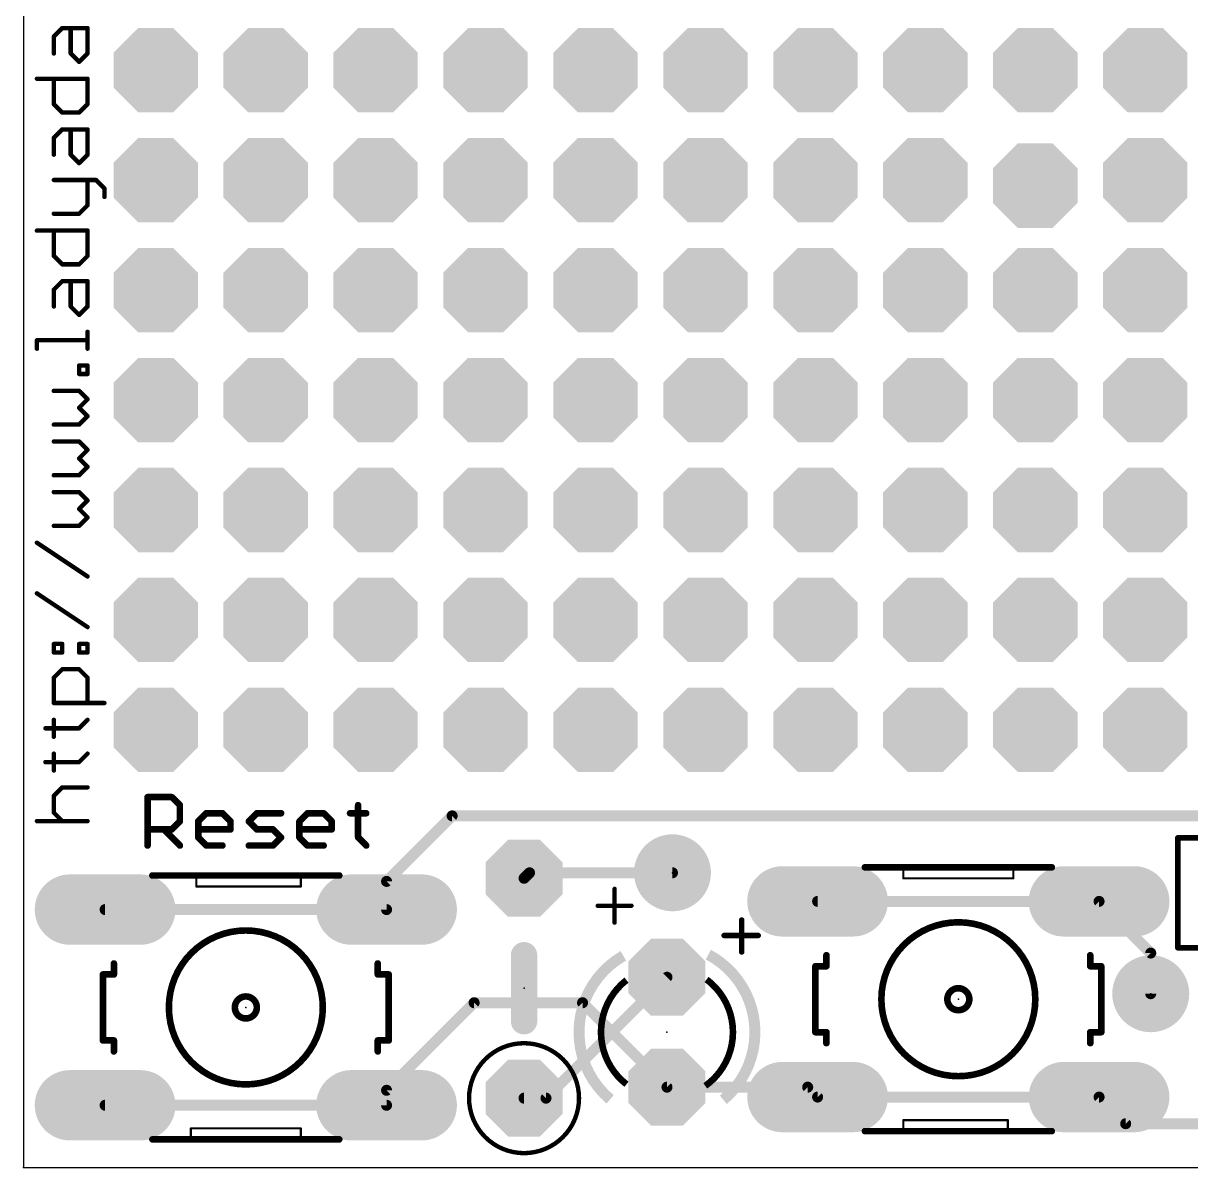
# Model space of a CAD drawing. Extents: x 0 to 68.6, y 0 to 53.3.
# Drawn here: x 0 to 26.97, y 0 to 26.44 of the extents above; entities that cross this region are included whole.
import ezdxf

# ---------------------------------------------------------------- set-up
doc = ezdxf.new("R2010")
doc.units = 0
for name, color, linetype in [('1', 12, 'CONTINUOUS'), ('16', 132, 'CONTINUOUS'), ('17', 110, 'CONTINUOUS'), ('18', 110, 'CONTINUOUS'), ('20', 53, 'CONTINUOUS'), ('21', 40, 'CONTINUOUS'), ('23', 40, 'CONTINUOUS'), ('29', 253, 'CONTINUOUS')]:
    doc.layers.add(name, color=color, linetype=linetype)

# ---------------------------------------------------------------- blocks, each defined once
blk = doc.blocks.new('OCTAGONP')
at = {"const_width": 0.5}
blk.add_lwpolyline([(-0.25, -0.1036), (-0.25, 0.1036), (-0.1036, 0.25), (0.1036, 0.25), (0.25, 0.1036), (0.25, -0.1036), (0.1036, -0.25), (-0.1036, -0.25), (-0.25, -0.1036), (-0.25, 0.1036)], dxfattribs=at)
blk = doc.blocks.new('LONGP100')
at = {"const_width": 1}
blk.add_lwpolyline([(-0.5, 0), (0.5, 0)], dxfattribs=at)
at = {"const_width": 0.5}
for points in [[(-0.5, 0.25, 1), (-0.5, -0.25)], [(0.5, -0.25, 1), (0.5, 0.25)]]:
    blk.add_lwpolyline(points, format="xyb", dxfattribs=at)
blk = doc.blocks.new('ROUNDP')
at = {"const_width": 0.5}
blk.add_lwpolyline([(0, -0.25, 1), (0, 0.25, 1), (0, -0.25)], format="xyb", dxfattribs=at)
blk = doc.blocks.new('OCTAGONV')
at = {"const_width": 0.5}
blk.add_lwpolyline([(-0.25, -0.1036), (-0.25, 0.1036), (-0.1036, 0.25), (0.1036, 0.25), (0.25, 0.1036), (0.25, -0.1036), (0.1036, -0.25), (-0.1036, -0.25), (-0.25, -0.1036), (-0.25, 0.1036)], dxfattribs=at)

msp = doc.modelspace()

# ---------------------------------------------------------------- linework, layer by layer
at = {"layer": '1', "const_width": 0.254}
for points in [[(8.3913, 1.7873), (10.414, 3.81)], [(10.414, 3.81), (12.9184, 3.81)], [(12.9184, 3.81), (14.8691, 1.8593)], [(8.3913, 1.4409), (8.3913, 1.7873)]]:
    msp.add_lwpolyline(points, dxfattribs=at)
at = {"layer": '1', "const_width": 0.127}
for points in [[(10.414, 3.8735, 1), (10.414, 3.7465)], [(10.4589, 3.7651, 1), (10.3691, 3.8549)], [(12.9633, 3.8549, 1), (12.8735, 3.7651)], [(12.9184, 3.7465, 1), (12.9184, 3.8735)], [(8.4548, 1.7873, 1), (8.3278, 1.7873)], [(8.3464, 1.8322, 1), (8.4362, 1.7424)], [(14.8242, 1.8144, 1), (14.914, 1.9042)], [(8.3278, 1.4409, 1), (8.4548, 1.4409)]]:
    msp.add_lwpolyline(points, format="xyb", dxfattribs=at)
at = {"layer": '16', "const_width": 0.254}
for points in [[(8.3913, 6.6133), (9.906, 8.128)], [(9.906, 8.128), (31.75, 8.128)], [(11.6941, 6.8123), (11.5671, 6.6853)], [(14.9961, 6.8123), (11.6941, 6.8123)], [(8.3913, 5.9621), (8.3913, 6.6133)], [(18.3489, 6.1519), (24.8513, 6.1519)], [(26.0451, 4.9581), (24.8513, 6.1519)], [(1.8889, 5.9621), (8.3913, 5.9621)], [(26.0451, 4.0183), (26.0451, 4.9581)], [(12.0751, 1.6053), (14.8691, 4.3993)], [(14.8691, 1.8593), (18.1203, 1.8593)], [(18.1203, 1.8593), (18.3489, 1.6307)], [(11.5671, 1.6053), (12.0751, 1.6053)], [(18.3489, 1.6307), (24.8513, 1.6307)], [(24.8513, 1.6307), (25.466, 1.016)], [(1.8889, 1.4409), (8.3913, 1.4409)], [(25.466, 1.016), (39.624, 1.016)]]:
    msp.add_lwpolyline(points, dxfattribs=at)
at = {"layer": '16', "const_width": 0.127}
for points in [[(9.906, 8.1915, 1), (9.906, 8.0645)], [(9.9509, 8.0831, 1), (9.8611, 8.1729)], [(11.5222, 6.7302, 1), (11.612, 6.6404)], [(11.6941, 6.8758, 1), (11.6941, 6.7488)], [(11.739, 6.7674, 1), (11.6492, 6.8572)], [(14.9961, 6.7488, 1), (14.9961, 6.8758)], [(8.4548, 6.6133, 1), (8.3278, 6.6133)], [(8.3464, 6.6582, 1), (8.4362, 6.5684)], [(18.3489, 6.2154, 1), (18.3489, 6.0884)], [(24.8962, 6.1968, 1), (24.8064, 6.107)], [(24.8513, 6.0884, 1), (24.8513, 6.2154)], [(1.8889, 6.0256, 1), (1.8889, 5.8986)], [(8.3278, 5.9621, 1), (8.4548, 5.9621)], [(8.3913, 5.8986, 1), (8.3913, 6.0256)], [(26.1086, 4.9581, 1), (25.9816, 4.9581)], [(26.0002, 4.9132, 1), (26.09, 5.003)], [(14.914, 4.3544, 1), (14.8242, 4.4442)], [(25.9816, 4.0183, 1), (26.1086, 4.0183)], [(14.8691, 1.9228, 1), (14.8691, 1.7958)], [(18.1652, 1.9042, 1), (18.0754, 1.8144)], [(18.1203, 1.7958, 1), (18.1203, 1.9228)], [(11.5671, 1.6688, 1), (11.5671, 1.5418)], [(12.0302, 1.6502, 1), (12.12, 1.5604)], [(12.0751, 1.5418, 1), (12.0751, 1.6688)], [(18.3489, 1.6942, 1), (18.3489, 1.5672)], [(18.304, 1.5858, 1), (18.3938, 1.6756)], [(24.8962, 1.6756, 1), (24.8064, 1.5858)], [(24.8513, 1.5672, 1), (24.8513, 1.6942)], [(1.8889, 1.5044, 1), (1.8889, 1.3774)], [(8.3913, 1.3774, 1), (8.3913, 1.5044)], [(25.466, 1.0795, 1), (25.466, 0.9525)], [(25.4211, 0.9711, 1), (25.5109, 1.0609)]]:
    msp.add_lwpolyline(points, format="xyb", dxfattribs=at)
at = {"layer": '20'}
for p, q in [((0, 53.34), (0, 0)), ((0, 0), (66.04, 0))]:
    msp.add_line(p, q, dxfattribs=at)
at = {"layer": '21'}
for points, const_width in [([(0.7037, 26.1317), (0.8986, 26.3266)], 0.1016), ([(0.7037, 25.7419), (0.7037, 26.1317)], 0.1016), ([(0.8986, 26.3266), (1.4833, 26.3266)], 0.1016), ([(1.0935, 25.7419), (1.0935, 26.3266)], 0.1016), ([(1.4833, 26.3266), (1.4833, 25.7419)], 0.1016), ([(1.2884, 25.547), (1.0935, 25.7419)], 0.1016), ([(1.4833, 25.7419), (1.2884, 25.547)], 0.1016), ([(0.3139, 25.1572), (1.4833, 25.1572)], 0.1016), ([(0.7037, 24.5725), (0.7037, 25.1572)], 0.1016), ([(1.4833, 25.1572), (1.4833, 24.5725)], 0.1016), ([(0.8986, 24.3777), (0.7037, 24.5725)], 0.1016), ([(1.4833, 24.5725), (1.2884, 24.3777)], 0.1016), ([(1.2884, 24.3777), (0.8986, 24.3777)], 0.1016), ([(0.7037, 23.793), (0.8986, 23.9879)], 0.1016), ([(0.8986, 23.9879), (1.4833, 23.9879)], 0.1016), ([(1.0935, 23.4032), (1.0935, 23.9879)], 0.1016), ([(1.4833, 23.9879), (1.4833, 23.4032)], 0.1016), ([(0.7037, 23.4032), (0.7037, 23.793)], 0.1016), ([(1.2884, 23.2083), (1.0935, 23.4032)], 0.1016), ([(1.4833, 23.4032), (1.2884, 23.2083)], 0.1016), ([(0.7037, 22.8185), (1.6782, 22.8185)], 0.1016), ([(1.4833, 22.2338), (1.4833, 22.8185)], 0.1016), ([(1.6782, 22.8185), (1.8731, 22.6236)], 0.1016), ([(1.8731, 22.6236), (1.8731, 22.4287)], 0.1016), ([(1.2884, 22.0389), (1.4833, 22.2338)], 0.1016), ([(0.7037, 22.0389), (1.2884, 22.0389)], 0.1016), ([(0.3139, 21.6491), (1.4833, 21.6491)], 0.1016), ([(0.7037, 21.0644), (0.7037, 21.6491)], 0.1016), ([(1.4833, 21.6491), (1.4833, 21.0644)], 0.1016), ([(0.8986, 20.8695), (0.7037, 21.0644)], 0.1016), ([(1.4833, 21.0644), (1.2884, 20.8695)], 0.1016), ([(1.2884, 20.8695), (0.8986, 20.8695)], 0.1016), ([(0.7037, 20.2848), (0.8986, 20.4797)], 0.1016), ([(0.8986, 20.4797), (1.4833, 20.4797)], 0.1016), ([(1.0935, 19.895), (1.0935, 20.4797)], 0.1016), ([(1.4833, 20.4797), (1.4833, 19.895)], 0.1016), ([(0.7037, 19.895), (0.7037, 20.2848)], 0.1016), ([(1.2884, 19.7001), (1.0935, 19.895)], 0.1016), ([(1.4833, 19.895), (1.2884, 19.7001)], 0.1016), ([(0.3139, 18.9205), (0.3139, 19.1154)], 0.1016), ([(0.3139, 19.1154), (1.4833, 19.1154)], 0.1016), ([(1.4833, 18.9205), (1.4833, 19.3103)], 0.1016), ([(1.2884, 18.3358), (1.2884, 18.5307)], 0.1016), ([(1.2884, 18.5307), (1.4833, 18.5307)], 0.1016), ([(1.4833, 18.3358), (1.2884, 18.3358)], 0.1016), ([(1.4833, 18.5307), (1.4833, 18.3358)], 0.1016), ([(1.2884, 17.946), (0.7037, 17.946)], 0.1016), ([(1.4833, 17.7511), (1.2884, 17.946)], 0.1016), ([(1.2884, 17.5562), (1.4833, 17.7511)], 0.1016), ([(1.4833, 17.3613), (1.2884, 17.5562)], 0.1016), ([(1.2884, 17.1664), (1.4833, 17.3613)], 0.1016), ([(0.7037, 17.1664), (1.2884, 17.1664)], 0.1016), ([(1.2884, 16.7766), (0.7037, 16.7766)], 0.1016), ([(1.4833, 16.5817), (1.2884, 16.7766)], 0.1016), ([(1.2884, 16.3868), (1.4833, 16.5817)], 0.1016), ([(1.4833, 16.1919), (1.2884, 16.3868)], 0.1016), ([(1.2884, 15.997), (1.4833, 16.1919)], 0.1016), ([(0.7037, 15.997), (1.2884, 15.997)], 0.1016), ([(1.2884, 15.6072), (0.7037, 15.6072)], 0.1016), ([(1.4833, 15.4123), (1.2884, 15.6072)], 0.1016), ([(1.2884, 15.2174), (1.4833, 15.4123)], 0.1016), ([(1.4833, 15.0225), (1.2884, 15.2174)], 0.1016), ([(0.7037, 14.8276), (1.2884, 14.8276)], 0.1016), ([(1.2884, 14.8276), (1.4833, 15.0225)], 0.1016), ([(1.4833, 13.6582), (0.3139, 14.4378)], 0.1016), ([(1.4833, 12.4888), (0.3139, 13.2684)], 0.1016), ([(0.7037, 11.9041), (0.7037, 12.099)], 0.1016), ([(0.7037, 12.099), (0.8986, 12.099)], 0.1016), ([(0.8986, 12.099), (0.8986, 11.9041)], 0.1016), ([(1.2884, 11.9041), (1.2884, 12.099)], 0.1016), ([(1.2884, 12.099), (1.4833, 12.099)], 0.1016), ([(1.4833, 12.099), (1.4833, 11.9041)], 0.1016), ([(0.8986, 11.9041), (0.7037, 11.9041)], 0.1016), ([(1.4833, 11.9041), (1.2884, 11.9041)], 0.1016), ([(0.7037, 11.3194), (0.8986, 11.5143)], 0.1016), ([(0.7037, 10.7347), (0.7037, 11.3194)], 0.1016), ([(0.8986, 11.5143), (1.2884, 11.5143)], 0.1016), ([(1.2884, 11.5143), (1.4833, 11.3194)], 0.1016), ([(1.4833, 11.3194), (1.4833, 10.7347)], 0.1016), ([(1.8731, 10.7347), (0.7037, 10.7347)], 0.1016), ([(0.7037, 9.9551), (0.7037, 10.3449)], 0.1016), ([(1.2884, 10.15), (1.4833, 10.3449)], 0.1016), ([(0.5088, 10.15), (1.2884, 10.15)], 0.1016), ([(0.7037, 9.1755), (0.7037, 9.5653)], 0.1016), ([(1.2884, 9.3704), (1.4833, 9.5653)], 0.1016), ([(0.5088, 9.3704), (1.2884, 9.3704)], 0.1016), ([(0.7037, 8.5908), (0.8986, 8.7857)], 0.1016), ([(0.7037, 8.201), (0.7037, 8.5908)], 0.1016), ([(0.8986, 8.7857), (1.4833, 8.7857)], 0.1016), ([(2.8702, 7.4422), (2.8702, 8.5608)], 0.1524), ([(2.8702, 8.5608), (3.4295, 8.5608)], 0.1524), ([(3.4295, 8.5608), (3.6159, 8.3743)], 0.1524), ([(3.6159, 8.3743), (3.6159, 8.0015)], 0.1524), ([(7.7342, 8.3743), (7.7342, 7.6286)], 0.1524), ([(0.8986, 8.0061), (0.7037, 8.201)], 0.1016), ([(4.0396, 8.0015), (4.226, 8.1879)], 0.1524), ([(4.226, 8.1879), (4.5989, 8.1879)], 0.1524), ([(4.5989, 8.1879), (4.7853, 8.0015)], 0.1524), ([(5.209, 8.0015), (5.3954, 8.1879)], 0.1524), ([(5.3954, 8.1879), (5.9547, 8.1879)], 0.1524), ([(6.3784, 8.0015), (6.5648, 8.1879)], 0.1524), ([(6.5648, 8.1879), (6.9377, 8.1879)], 0.1524), ([(6.9377, 8.1879), (7.1241, 8.0015)], 0.1524), ([(7.5478, 8.1879), (7.9206, 8.1879)], 0.1524), ([(0.3139, 8.0061), (1.4833, 8.0061)], 0.1016), ([(3.4295, 7.8151), (2.8702, 7.8151)], 0.1524), ([(3.2431, 7.8151), (3.6159, 7.4422)], 0.1524), ([(3.6159, 8.0015), (3.4295, 7.8151)], 0.1524), ([(4.0396, 7.6286), (4.0396, 8.0015)], 0.1524), ([(4.7853, 7.8151), (4.0396, 7.8151)], 0.1524), ([(4.7853, 8.0015), (4.7853, 7.8151)], 0.1524), ([(5.3954, 7.8151), (5.209, 8.0015)], 0.1524), ([(5.7683, 7.8151), (5.3954, 7.8151)], 0.1524), ([(5.9547, 7.6286), (5.7683, 7.8151)], 0.1524), ([(6.3784, 7.6286), (6.3784, 8.0015)], 0.1524), ([(7.1241, 7.8151), (6.3784, 7.8151)], 0.1524), ([(7.1241, 8.0015), (7.1241, 7.8151)], 0.1524), ([(4.226, 7.4422), (4.0396, 7.6286)], 0.1524), ([(5.7683, 7.4422), (5.9547, 7.6286)], 0.1524), ([(6.5648, 7.4422), (6.3784, 7.6286)], 0.1524), ([(7.7342, 7.6286), (7.9206, 7.4422)], 0.1524), ([(26.67, 5.08), (26.67, 7.62)], 0.127), ([(26.67, 7.62), (46.99, 7.62)], 0.127), ([(4.5989, 7.4422), (4.226, 7.4422)], 0.1524), ([(5.209, 7.4422), (5.7683, 7.4422)], 0.1524), ([(6.9377, 7.4422), (6.5648, 7.4422)], 0.1524), ([(20.3301, 6.9393), (19.4411, 6.9393)], 0.1524), ([(22.8701, 6.9393), (20.3301, 6.9393)], 0.1524), ([(23.7591, 6.9393), (22.8701, 6.9393)], 0.1524), ([(3.9971, 6.7495), (2.9811, 6.7495)], 0.1524), ([(6.4101, 6.7495), (3.9971, 6.7495)], 0.1524), ([(3.9971, 6.4955), (3.9971, 6.7495)], 0.0508), ([(7.2991, 6.7495), (6.4101, 6.7495)], 0.1524), ([(6.4101, 6.4955), (6.4101, 6.7495)], 0.0508), ([(20.3301, 6.9393), (20.3301, 6.6853)], 0.0508), ([(22.8701, 6.6853), (22.8701, 6.9393)], 0.0508), ([(3.9971, 6.4955), (6.4101, 6.4955)], 0.0508), ([(13.6587, 6.4406), (13.6587, 5.661)], 0.1016), ([(22.8701, 6.6853), (20.3301, 6.6853)], 0.0508), ([(13.2689, 6.0508), (14.0485, 6.0508)], 0.1016), ([(16.5963, 5.7201), (16.5963, 4.9835)], 0.127), ([(16.1899, 5.3645), (16.9773, 5.3645)], 0.127), ([(11.5671, 3.3833), (11.5671, 4.9073)], 0.6096), ([(46.99, 5.08), (26.67, 5.08)], 0.127), ([(18.5521, 4.6533), (18.5521, 4.9073)], 0.1524), ([(24.6481, 4.6533), (24.6481, 4.9073)], 0.1524), ([(2.0921, 4.4635), (2.0921, 4.7175)], 0.1524), ([(8.1881, 4.4635), (8.1881, 4.7175)], 0.1524), ([(18.2981, 4.6533), (18.5521, 4.6533)], 0.1524), ([(18.2981, 4.6533), (18.2981, 3.1293)], 0.1524), ([(24.6481, 4.6533), (24.9021, 4.6533)], 0.1524), ([(24.9021, 3.1293), (24.9021, 4.6533)], 0.1524), ([(1.8381, 4.4635), (2.0921, 4.4635)], 0.1524), ([(1.8381, 4.4635), (1.8381, 2.9395)], 0.1524), ([(8.1881, 4.4635), (8.4421, 4.4635)], 0.1524), ([(8.4421, 2.9395), (8.4421, 4.4635)], 0.1524), ([(2.0921, 2.9395), (1.8381, 2.9395)], 0.1524), ([(2.0921, 2.9395), (2.0921, 2.6855)], 0.1524), ([(8.4421, 2.9395), (8.1881, 2.9395)], 0.1524), ([(8.1881, 2.9395), (8.1881, 2.6855)], 0.1524), ([(18.5521, 3.1293), (18.2981, 3.1293)], 0.1524), ([(18.5521, 3.1293), (18.5521, 2.8753)], 0.1524), ([(24.9021, 3.1293), (24.6481, 3.1293)], 0.1524), ([(24.6481, 3.1293), (24.6481, 2.8753)], 0.1524), ([(22.7431, 1.0973), (20.3301, 1.0973)], 0.0508), ([(20.3301, 1.0973), (20.3301, 0.8433)], 0.0508), ([(22.7431, 1.0973), (22.7431, 0.8433)], 0.0508), ([(3.8701, 0.9075), (6.4101, 0.9075)], 0.0508), ([(3.8701, 0.9075), (3.8701, 0.6535)], 0.0508), ([(6.4101, 0.6535), (6.4101, 0.9075)], 0.0508), ([(19.4411, 0.8433), (20.3301, 0.8433)], 0.1524), ([(20.3301, 0.8433), (22.7431, 0.8433)], 0.1524), ([(22.7431, 0.8433), (23.7591, 0.8433)], 0.1524), ([(2.9811, 0.6535), (3.8701, 0.6535)], 0.1524), ([(3.8701, 0.6535), (6.4101, 0.6535)], 0.1524), ([(6.4101, 0.6535), (7.2991, 0.6535)], 0.1524)]:
    msp.add_lwpolyline(points, dxfattribs=dict(at, const_width=const_width))
for points, const_width in [([(0.7291, 26.1317, 1), (0.6783, 26.1317)], 0.0508), ([(0.6857, 26.1497, 1), (0.7217, 26.1138)], 0.0508), ([(0.8986, 26.352, 1), (0.8986, 26.3012)], 0.0508), ([(0.9166, 26.3087, 1), (0.8806, 26.3446)], 0.0508), ([(1.1189, 26.3266, 1), (1.0681, 26.3266)], 0.0508), ([(1.5087, 26.3266, 1), (1.4579, 26.3266)], 0.0508), ([(1.4833, 26.3012, 1), (1.4833, 26.352)], 0.0508), ([(0.6783, 25.7419, 1), (0.7291, 25.7419)], 0.0508), ([(1.1115, 25.7599, 1), (1.0755, 25.724)], 0.0508), ([(1.0681, 25.7419, 1), (1.1189, 25.7419)], 0.0508), ([(1.4579, 25.7419, 1), (1.5087, 25.7419)], 0.0508), ([(1.5013, 25.724, 1), (1.4653, 25.7599)], 0.0508), ([(1.2704, 25.565, 1), (1.3064, 25.5291)], 0.0508), ([(1.2704, 25.5291, 1), (1.3064, 25.565)], 0.0508), ([(0.3139, 25.1826, 1), (0.3139, 25.1318)], 0.0508), ([(0.7291, 25.1572, 1), (0.6783, 25.1572)], 0.0508), ([(1.5087, 25.1572, 1), (1.4579, 25.1572)], 0.0508), ([(1.4833, 25.1318, 1), (1.4833, 25.1826)], 0.0508), ([(0.7217, 24.5905, 1), (0.6857, 24.5546)], 0.0508), ([(0.6783, 24.5725, 1), (0.7291, 24.5725)], 0.0508), ([(1.4579, 24.5725, 1), (1.5087, 24.5725)], 0.0508), ([(1.5013, 24.5546, 1), (1.4653, 24.5905)], 0.0508), ([(0.8986, 24.4031, 1), (0.8986, 24.3523)], 0.0508), ([(0.8806, 24.3597, 1), (0.9166, 24.3956)], 0.0508), ([(1.2704, 24.3956, 1), (1.3064, 24.3597)], 0.0508), ([(1.2884, 24.3523, 1), (1.2884, 24.4031)], 0.0508), ([(0.8986, 24.0133, 1), (0.8986, 23.9625)], 0.0508), ([(0.9166, 23.9699, 1), (0.8806, 24.0058)], 0.0508), ([(1.1189, 23.9879, 1), (1.0681, 23.9879)], 0.0508), ([(1.5087, 23.9879, 1), (1.4579, 23.9879)], 0.0508), ([(1.4833, 23.9625, 1), (1.4833, 24.0133)], 0.0508), ([(0.7291, 23.793, 1), (0.6783, 23.793)], 0.0508), ([(0.6857, 23.8109, 1), (0.7217, 23.775)], 0.0508), ([(0.6783, 23.4032, 1), (0.7291, 23.4032)], 0.0508), ([(1.1115, 23.4211, 1), (1.0755, 23.3852)], 0.0508), ([(1.0681, 23.4032, 1), (1.1189, 23.4032)], 0.0508), ([(1.2704, 23.2262, 1), (1.3064, 23.1903)], 0.0508), ([(1.2704, 23.1903, 1), (1.3064, 23.2262)], 0.0508), ([(1.4579, 23.4032, 1), (1.5087, 23.4032)], 0.0508), ([(1.5013, 23.3852, 1), (1.4653, 23.4211)], 0.0508), ([(0.7037, 22.8439, 1), (0.7037, 22.7931)], 0.0508), ([(1.5087, 22.8185, 1), (1.4579, 22.8185)], 0.0508), ([(1.6962, 22.8364, 1), (1.6602, 22.8005)], 0.0508), ([(1.6782, 22.7931, 1), (1.6782, 22.8439)], 0.0508), ([(1.8985, 22.6236, 1), (1.8477, 22.6236)], 0.0508), ([(1.8551, 22.6056, 1), (1.8911, 22.6415)], 0.0508), ([(1.8477, 22.4287, 1), (1.8985, 22.4287)], 0.0508), ([(1.4579, 22.2338, 1), (1.5087, 22.2338)], 0.0508), ([(1.5013, 22.2158, 1), (1.4653, 22.2517)], 0.0508), ([(0.7037, 22.0643, 1), (0.7037, 22.0135)], 0.0508), ([(1.2704, 22.0568, 1), (1.3064, 22.0209)], 0.0508), ([(1.2884, 22.0135, 1), (1.2884, 22.0643)], 0.0508), ([(0.3139, 21.6745, 1), (0.3139, 21.6237)], 0.0508), ([(0.7291, 21.6491, 1), (0.6783, 21.6491)], 0.0508), ([(1.5087, 21.6491, 1), (1.4579, 21.6491)], 0.0508), ([(1.4833, 21.6237, 1), (1.4833, 21.6745)], 0.0508), ([(0.7217, 21.0823, 1), (0.6857, 21.0464)], 0.0508), ([(0.6783, 21.0644, 1), (0.7291, 21.0644)], 0.0508), ([(1.4579, 21.0644, 1), (1.5087, 21.0644)], 0.0508), ([(1.5013, 21.0464, 1), (1.4653, 21.0823)], 0.0508), ([(0.8986, 20.8949, 1), (0.8986, 20.8441)], 0.0508), ([(0.8806, 20.8515, 1), (0.9166, 20.8874)], 0.0508), ([(1.2704, 20.8874, 1), (1.3064, 20.8515)], 0.0508), ([(1.2884, 20.8441, 1), (1.2884, 20.8949)], 0.0508), ([(0.8986, 20.5051, 1), (0.8986, 20.4543)], 0.0508), ([(0.9166, 20.4617, 1), (0.8806, 20.4976)], 0.0508), ([(1.1189, 20.4797, 1), (1.0681, 20.4797)], 0.0508), ([(1.5087, 20.4797, 1), (1.4579, 20.4797)], 0.0508), ([(1.4833, 20.4543, 1), (1.4833, 20.5051)], 0.0508), ([(0.7291, 20.2848, 1), (0.6783, 20.2848)], 0.0508), ([(0.6857, 20.3027, 1), (0.7217, 20.2668)], 0.0508), ([(0.6783, 19.895, 1), (0.7291, 19.895)], 0.0508), ([(1.1115, 19.9129, 1), (1.0755, 19.877)], 0.0508), ([(1.0681, 19.895, 1), (1.1189, 19.895)], 0.0508), ([(1.2704, 19.718, 1), (1.3064, 19.6821)], 0.0508), ([(1.2704, 19.6821, 1), (1.3064, 19.718)], 0.0508), ([(1.4579, 19.895, 1), (1.5087, 19.895)], 0.0508), ([(1.5013, 19.877, 1), (1.4653, 19.9129)], 0.0508), ([(0.3393, 19.1154, 1), (0.2885, 19.1154)], 0.0508), ([(0.3139, 19.1408, 1), (0.3139, 19.09)], 0.0508), ([(1.5087, 19.3103, 1), (1.4579, 19.3103)], 0.0508), ([(1.4833, 19.09, 1), (1.4833, 19.1408)], 0.0508), ([(0.2885, 18.9205, 1), (0.3393, 18.9205)], 0.0508), ([(1.4579, 18.9205, 1), (1.5087, 18.9205)], 0.0508), ([(1.3138, 18.5307, 1), (1.263, 18.5307)], 0.0508), ([(1.2884, 18.5561, 1), (1.2884, 18.5053)], 0.0508), ([(1.2884, 18.3612, 1), (1.2884, 18.3104)], 0.0508), ([(1.263, 18.3358, 1), (1.3138, 18.3358)], 0.0508), ([(1.5087, 18.5307, 1), (1.4579, 18.5307)], 0.0508), ([(1.4579, 18.3358, 1), (1.5087, 18.3358)], 0.0508), ([(1.4833, 18.5053, 1), (1.4833, 18.5561)], 0.0508), ([(1.4833, 18.3104, 1), (1.4833, 18.3612)], 0.0508), ([(0.7037, 17.9714, 1), (0.7037, 17.9206)], 0.0508), ([(1.3064, 17.9639, 1), (1.2704, 17.928)], 0.0508), ([(1.2884, 17.9206, 1), (1.2884, 17.9714)], 0.0508), ([(1.5013, 17.7331, 1), (1.4653, 17.769)], 0.0508), ([(1.3064, 17.5741, 1), (1.2704, 17.5382)], 0.0508), ([(1.2704, 17.5741, 1), (1.3064, 17.5382)], 0.0508), ([(1.4653, 17.7331, 1), (1.5013, 17.769)], 0.0508), ([(1.5013, 17.3433, 1), (1.4653, 17.3792)], 0.0508), ([(1.4653, 17.3433, 1), (1.5013, 17.3792)], 0.0508), ([(0.7037, 17.1918, 1), (0.7037, 17.141)], 0.0508), ([(1.2704, 17.1843, 1), (1.3064, 17.1484)], 0.0508), ([(1.2884, 17.141, 1), (1.2884, 17.1918)], 0.0508), ([(0.7037, 16.802, 1), (0.7037, 16.7512)], 0.0508), ([(1.3064, 16.7945, 1), (1.2704, 16.7586)], 0.0508), ([(1.2884, 16.7512, 1), (1.2884, 16.802)], 0.0508), ([(1.5013, 16.5637, 1), (1.4653, 16.5996)], 0.0508), ([(1.4653, 16.5637, 1), (1.5013, 16.5996)], 0.0508), ([(1.3064, 16.4047, 1), (1.2704, 16.3688)], 0.0508), ([(1.2704, 16.4047, 1), (1.3064, 16.3688)], 0.0508), ([(1.5013, 16.1739, 1), (1.4653, 16.2098)], 0.0508), ([(1.4653, 16.1739, 1), (1.5013, 16.2098)], 0.0508), ([(0.7037, 16.0224, 1), (0.7037, 15.9716)], 0.0508), ([(1.2704, 16.0149, 1), (1.3064, 15.979)], 0.0508), ([(1.2884, 15.9716, 1), (1.2884, 16.0224)], 0.0508), ([(0.7037, 15.6326, 1), (0.7037, 15.5818)], 0.0508), ([(1.3064, 15.6251, 1), (1.2704, 15.5892)], 0.0508), ([(1.2884, 15.5818, 1), (1.2884, 15.6326)], 0.0508), ([(1.5013, 15.3943, 1), (1.4653, 15.4302)], 0.0508), ([(1.4653, 15.3943, 1), (1.5013, 15.4302)], 0.0508), ([(1.3064, 15.2353, 1), (1.2704, 15.1994)], 0.0508), ([(1.2704, 15.2353, 1), (1.3064, 15.1994)], 0.0508), ([(0.7037, 14.853, 1), (0.7037, 14.8022)], 0.0508), ([(1.2704, 14.8455, 1), (1.3064, 14.8096)], 0.0508), ([(1.2884, 14.8022, 1), (1.2884, 14.853)], 0.0508), ([(1.5013, 15.0045, 1), (1.4653, 15.0404)], 0.0508), ([(1.4653, 15.0045, 1), (1.5013, 15.0404)], 0.0508), ([(0.328, 14.4589, 1), (0.2998, 14.4166)], 0.0508), ([(1.4692, 13.637, 1), (1.4974, 13.6793)], 0.0508), ([(0.328, 13.2895, 1), (0.2998, 13.2472)], 0.0508), ([(1.4692, 12.4677, 1), (1.4974, 12.5099)], 0.0508), ([(0.7291, 12.099, 1), (0.6783, 12.099)], 0.0508), ([(0.7037, 12.1244, 1), (0.7037, 12.0736)], 0.0508), ([(0.924, 12.099, 1), (0.8732, 12.099)], 0.0508), ([(0.8986, 12.0736, 1), (0.8986, 12.1244)], 0.0508), ([(1.3138, 12.099, 1), (1.263, 12.099)], 0.0508), ([(1.2884, 12.1244, 1), (1.2884, 12.0736)], 0.0508), ([(1.5087, 12.099, 1), (1.4579, 12.099)], 0.0508), ([(1.4833, 12.0736, 1), (1.4833, 12.1244)], 0.0508), ([(0.7037, 11.9295, 1), (0.7037, 11.8787)], 0.0508), ([(0.6783, 11.9041, 1), (0.7291, 11.9041)], 0.0508), ([(0.8732, 11.9041, 1), (0.924, 11.9041)], 0.0508), ([(0.8986, 11.8787, 1), (0.8986, 11.9295)], 0.0508), ([(1.2884, 11.9295, 1), (1.2884, 11.8787)], 0.0508), ([(1.263, 11.9041, 1), (1.3138, 11.9041)], 0.0508), ([(1.4579, 11.9041, 1), (1.5087, 11.9041)], 0.0508), ([(1.4833, 11.8787, 1), (1.4833, 11.9295)], 0.0508), ([(0.7291, 11.3194, 1), (0.6783, 11.3194)], 0.0508), ([(0.6857, 11.3373, 1), (0.7217, 11.3014)], 0.0508), ([(0.8986, 11.5397, 1), (0.8986, 11.4889)], 0.0508), ([(0.9166, 11.4963, 1), (0.8806, 11.5322)], 0.0508), ([(1.3064, 11.5322, 1), (1.2704, 11.4963)], 0.0508), ([(1.2884, 11.4889, 1), (1.2884, 11.5397)], 0.0508), ([(1.5087, 11.3194, 1), (1.4579, 11.3194)], 0.0508), ([(1.4653, 11.3014, 1), (1.5013, 11.3373)], 0.0508), ([(0.7037, 10.7601, 1), (0.7037, 10.7093)], 0.0508), ([(0.6783, 10.7347, 1), (0.7291, 10.7347)], 0.0508), ([(1.4579, 10.7347, 1), (1.5087, 10.7347)], 0.0508), ([(1.8731, 10.7093, 1), (1.8731, 10.7601)], 0.0508), ([(0.7291, 10.3449, 1), (0.6783, 10.3449)], 0.0508), ([(1.5013, 10.3269, 1), (1.4653, 10.3629)], 0.0508), ([(0.5088, 10.1754, 1), (0.5088, 10.1246)], 0.0508), ([(0.6783, 9.9551, 1), (0.7291, 9.9551)], 0.0508), ([(1.2704, 10.168, 1), (1.3064, 10.132)], 0.0508), ([(1.2884, 10.1246, 1), (1.2884, 10.1754)], 0.0508), ([(0.7291, 9.5653, 1), (0.6783, 9.5653)], 0.0508), ([(1.5013, 9.5473, 1), (1.4653, 9.5833)], 0.0508), ([(0.5088, 9.3958, 1), (0.5088, 9.345)], 0.0508), ([(0.6783, 9.1755, 1), (0.7291, 9.1755)], 0.0508), ([(1.2704, 9.3884, 1), (1.3064, 9.3524)], 0.0508), ([(1.2884, 9.345, 1), (1.2884, 9.3958)], 0.0508), ([(0.6857, 8.6088, 1), (0.7217, 8.5728)], 0.0508), ([(0.7291, 8.5908, 1), (0.6783, 8.5908)], 0.0508), ([(0.8986, 8.8111, 1), (0.8986, 8.7603)], 0.0508), ([(0.9166, 8.7677, 1), (0.8806, 8.8037)], 0.0508), ([(1.4833, 8.7603, 1), (1.4833, 8.8111)], 0.0508), ([(2.9083, 8.5608, 1), (2.8321, 8.5608)], 0.0762), ([(2.8702, 8.5989, 1), (2.8702, 8.5227)], 0.0762), ([(3.4564, 8.5877, 1), (3.4025, 8.5338)], 0.0762), ([(3.4295, 8.5227, 1), (3.4295, 8.5989)], 0.0762), ([(3.654, 8.3743, 1), (3.5778, 8.3743)], 0.0762), ([(3.589, 8.3474, 1), (3.6428, 8.4013)], 0.0762), ([(7.7723, 8.3743, 1), (7.6961, 8.3743)], 0.0762), ([(0.7217, 8.219, 1), (0.6857, 8.183)], 0.0508), ([(0.6783, 8.201, 1), (0.7291, 8.201)], 0.0508), ([(4.226, 8.226, 1), (4.226, 8.1498)], 0.0762), ([(4.253, 8.161, 1), (4.1991, 8.2148)], 0.0762), ([(4.6258, 8.2148, 1), (4.5719, 8.161)], 0.0762), ([(4.5989, 8.1498, 1), (4.5989, 8.226)], 0.0762), ([(5.3954, 8.226, 1), (5.3954, 8.1498)], 0.0762), ([(5.4224, 8.161, 1), (5.3685, 8.2148)], 0.0762), ([(5.9547, 8.1498, 1), (5.9547, 8.226)], 0.0762), ([(6.5648, 8.226, 1), (6.5648, 8.1498)], 0.0762), ([(6.5918, 8.161, 1), (6.5379, 8.2148)], 0.0762), ([(6.9646, 8.2148, 1), (6.9107, 8.161)], 0.0762), ([(6.9377, 8.1498, 1), (6.9377, 8.226)], 0.0762), ([(7.5478, 8.226, 1), (7.5478, 8.1498)], 0.0762), ([(7.9206, 8.1498, 1), (7.9206, 8.226)], 0.0762), ([(0.3139, 8.0315, 1), (0.3139, 7.9807)], 0.0508), ([(0.8806, 7.9881, 1), (0.9166, 8.0241)], 0.0508), ([(1.4833, 7.9807, 1), (1.4833, 8.0315)], 0.0508), ([(2.8702, 7.8532, 1), (2.8702, 7.777)], 0.0762), ([(3.27, 7.842, 1), (3.2161, 7.7881)], 0.0762), ([(3.4025, 7.842, 1), (3.4564, 7.7881)], 0.0762), ([(3.4295, 7.777, 1), (3.4295, 7.8532)], 0.0762), ([(3.5778, 8.0015, 1), (3.654, 8.0015)], 0.0762), ([(3.6428, 7.9745, 1), (3.589, 8.0284)], 0.0762), ([(4.0777, 8.0015, 1), (4.0015, 8.0015)], 0.0762), ([(4.0127, 8.0284, 1), (4.0665, 7.9745)], 0.0762), ([(4.0396, 7.8532, 1), (4.0396, 7.777)], 0.0762), ([(4.8234, 8.0015, 1), (4.7472, 8.0015)], 0.0762), ([(4.7472, 7.8151, 1), (4.8234, 7.8151)], 0.0762), ([(4.7584, 7.9745, 1), (4.8122, 8.0284)], 0.0762), ([(4.7853, 7.777, 1), (4.7853, 7.8532)], 0.0762), ([(5.2359, 8.0284, 1), (5.1821, 7.9745)], 0.0762), ([(5.1821, 8.0284, 1), (5.2359, 7.9745)], 0.0762), ([(5.3954, 7.8532, 1), (5.3954, 7.777)], 0.0762), ([(5.3685, 7.7881, 1), (5.4224, 7.842)], 0.0762), ([(5.7952, 7.842, 1), (5.7413, 7.7881)], 0.0762), ([(5.7683, 7.777, 1), (5.7683, 7.8532)], 0.0762), ([(6.3514, 8.0284, 1), (6.4053, 7.9745)], 0.0762), ([(6.4165, 8.0015, 1), (6.3403, 8.0015)], 0.0762), ([(6.3784, 7.8532, 1), (6.3784, 7.777)], 0.0762), ([(7.1622, 8.0015, 1), (7.086, 8.0015)], 0.0762), ([(7.086, 7.8151, 1), (7.1622, 7.8151)], 0.0762), ([(7.0972, 7.9745, 1), (7.151, 8.0284)], 0.0762), ([(7.1241, 7.777, 1), (7.1241, 7.8532)], 0.0762), ([(4.0665, 7.6556, 1), (4.0127, 7.6017)], 0.0762), ([(4.0015, 7.6286, 1), (4.0777, 7.6286)], 0.0762), ([(5.9816, 7.6017, 1), (5.9278, 7.6556)], 0.0762), ([(5.9278, 7.6017, 1), (5.9816, 7.6556)], 0.0762), ([(6.4053, 7.6556, 1), (6.3514, 7.6017)], 0.0762), ([(6.3403, 7.6286, 1), (6.4165, 7.6286)], 0.0762), ([(7.7612, 7.6556, 1), (7.7073, 7.6017)], 0.0762), ([(7.6961, 7.6286, 1), (7.7723, 7.6286)], 0.0762), ([(26.7018, 7.62, 1), (26.6383, 7.62)], 0.0635), ([(26.67, 7.6517, 1), (26.67, 7.5883)], 0.0635), ([(2.8321, 7.4422, 1), (2.9083, 7.4422)], 0.0762), ([(3.589, 7.4153, 1), (3.6428, 7.4691)], 0.0762), ([(4.226, 7.4803, 1), (4.226, 7.4041)], 0.0762), ([(4.1991, 7.4153, 1), (4.253, 7.4691)], 0.0762), ([(4.5989, 7.4041, 1), (4.5989, 7.4803)], 0.0762), ([(5.209, 7.4803, 1), (5.209, 7.4041)], 0.0762), ([(5.7413, 7.4691, 1), (5.7952, 7.4153)], 0.0762), ([(5.7683, 7.4041, 1), (5.7683, 7.4803)], 0.0762), ([(6.5648, 7.4803, 1), (6.5648, 7.4041)], 0.0762), ([(6.5379, 7.4153, 1), (6.5918, 7.4691)], 0.0762), ([(6.9377, 7.4041, 1), (6.9377, 7.4803)], 0.0762), ([(7.8937, 7.4153, 1), (7.9476, 7.4691)], 0.0762), ([(19.4411, 6.9774, 1), (19.4411, 6.9012)], 0.0762), ([(20.3301, 6.9774, 1), (20.3301, 6.9012)], 0.0762), ([(20.3301, 6.9012, 1), (20.3301, 6.9774)], 0.0762), ([(22.8701, 6.9774, 1), (22.8701, 6.9012)], 0.0762), ([(22.8701, 6.9012, 1), (22.8701, 6.9774)], 0.0762), ([(23.7591, 6.9012, 1), (23.7591, 6.9774)], 0.0762), ([(2.9811, 6.7876, 1), (2.9811, 6.7114)], 0.0762), ([(3.9971, 6.7876, 1), (3.9971, 6.7114)], 0.0762), ([(3.9971, 6.7114, 1), (3.9971, 6.7876)], 0.0762), ([(4.0098, 6.7495, 1), (3.9844, 6.7495)], 0.0254), ([(6.4101, 6.7876, 1), (6.4101, 6.7114)], 0.0762), ([(6.4101, 6.7114, 1), (6.4101, 6.7876)], 0.0762), ([(6.4228, 6.7495, 1), (6.3974, 6.7495)], 0.0254), ([(7.2991, 6.7114, 1), (7.2991, 6.7876)], 0.0762), ([(20.3428, 6.9393, 1), (20.3174, 6.9393)], 0.0254), ([(22.8828, 6.9393, 1), (22.8574, 6.9393)], 0.0254), ([(3.9971, 6.5082, 1), (3.9971, 6.4828)], 0.0254), ([(3.9844, 6.4955, 1), (4.0098, 6.4955)], 0.0254), ([(6.3974, 6.4955, 1), (6.4228, 6.4955)], 0.0254), ([(6.4101, 6.4828, 1), (6.4101, 6.5082)], 0.0254), ([(13.6841, 6.4406, 1), (13.6333, 6.4406)], 0.0508), ([(20.3301, 6.698, 1), (20.3301, 6.6726)], 0.0254), ([(20.3174, 6.6853, 1), (20.3428, 6.6853)], 0.0254), ([(22.8574, 6.6853, 1), (22.8828, 6.6853)], 0.0254), ([(22.8701, 6.6726, 1), (22.8701, 6.698)], 0.0254), ([(13.2689, 6.0762, 1), (13.2689, 6.0254)], 0.0508), ([(14.0485, 6.0254, 1), (14.0485, 6.0762)], 0.0508), ([(13.6333, 5.661, 1), (13.6841, 5.661)], 0.0508), ([(16.628, 5.7201, 1), (16.5646, 5.7201)], 0.0635), ([(21.6001, 2.1133, 1), (21.6001, 5.6693, 1), (21.6001, 2.1133)], 0.1524), ([(5.1401, 1.9235, 1), (5.1401, 5.4795, 1), (5.1401, 1.9235)], 0.1524), ([(16.1899, 5.3963, 1), (16.1899, 5.3328)], 0.0635), ([(16.9773, 5.3328, 1), (16.9773, 5.3963)], 0.0635), ([(11.7195, 4.9073, 1), (11.4147, 4.9073)], 0.3048), ([(26.67, 5.1117, 1), (26.67, 5.0483)], 0.0635), ([(13.8609, 4.8936, 0.2691), (12.8371, 3.1293)], 0.254), ([(16.9011, 3.1293, 0.277), (15.8253, 4.9222)], 0.254), ([(16.5646, 4.9835, 1), (16.628, 4.9835)], 0.0635), ([(18.5902, 4.9073, 1), (18.514, 4.9073)], 0.0762), ([(24.6862, 4.9073, 1), (24.61, 4.9073)], 0.0762), ([(26.6383, 5.08, 1), (26.7018, 5.08)], 0.0635), ([(2.1302, 4.7175, 1), (2.054, 4.7175)], 0.0762), ([(8.2262, 4.7175, 1), (8.15, 4.7175)], 0.0762), ([(18.2981, 4.6914, 1), (18.2981, 4.6152)], 0.0762), ([(18.3362, 4.6533, 1), (18.26, 4.6533)], 0.0762), ([(18.514, 4.6533, 1), (18.5902, 4.6533)], 0.0762), ([(18.5521, 4.6152, 1), (18.5521, 4.6914)], 0.0762), ([(24.6481, 4.6914, 1), (24.6481, 4.6152)], 0.0762), ([(24.61, 4.6533, 1), (24.6862, 4.6533)], 0.0762), ([(24.9402, 4.6533, 1), (24.864, 4.6533)], 0.0762), ([(24.9021, 4.6152, 1), (24.9021, 4.6914)], 0.0762), ([(1.8381, 4.5016, 1), (1.8381, 4.4254)], 0.0762), ([(1.8762, 4.4635, 1), (1.8, 4.4635)], 0.0762), ([(2.054, 4.4635, 1), (2.1302, 4.4635)], 0.0762), ([(2.0921, 4.4254, 1), (2.0921, 4.5016)], 0.0762), ([(8.1881, 4.5016, 1), (8.1881, 4.4254)], 0.0762), ([(8.15, 4.4635, 1), (8.2262, 4.4635)], 0.0762), ([(8.4802, 4.4635, 1), (8.404, 4.4635)], 0.0762), ([(8.4421, 4.4254, 1), (8.4421, 4.5016)], 0.0762), ([(13.9335, 4.3323, 0.2315), (13.3451, 3.1293)], 0.1524), ([(16.3931, 3.1293, 0.2361), (15.7835, 4.3485)], 0.1524), ([(21.6001, 3.6373, 1), (21.6001, 4.1453, 1), (21.6001, 3.6373)], 0.1524), ([(5.1401, 3.4475, 1), (5.1401, 3.9555, 1), (5.1401, 3.4475)], 0.1524), ([(11.4147, 3.3833, 1), (11.7195, 3.3833)], 0.3048), ([(12.8371, 3.1293, 0.2206), (13.5565, 1.5781)], 0.254), ([(16.17, 1.5683, 0.2226), (16.9011, 3.1293)], 0.254), ([(1.8381, 2.9776, 1), (1.8381, 2.9014)], 0.0762), ([(1.8, 2.9395, 1), (1.8762, 2.9395)], 0.0762), ([(2.1302, 2.9395, 1), (2.054, 2.9395)], 0.0762), ([(2.0921, 2.9014, 1), (2.0921, 2.9776)], 0.0762), ([(8.1881, 2.9776, 1), (8.1881, 2.9014)], 0.0762), ([(8.2262, 2.9395, 1), (8.15, 2.9395)], 0.0762), ([(8.404, 2.9395, 1), (8.4802, 2.9395)], 0.0762), ([(8.4421, 2.9014, 1), (8.4421, 2.9776)], 0.0762), ([(13.3451, 3.1293, 0.2315), (13.9335, 1.9263)], 0.1524), ([(15.7549, 1.8892, 0.2422), (16.3931, 3.1293)], 0.1524), ([(18.2981, 3.1674, 1), (18.2981, 3.0912)], 0.0762), ([(18.26, 3.1293, 1), (18.3362, 3.1293)], 0.0762), ([(18.5902, 3.1293, 1), (18.514, 3.1293)], 0.0762), ([(18.5521, 3.0912, 1), (18.5521, 3.1674)], 0.0762), ([(24.6481, 3.1674, 1), (24.6481, 3.0912)], 0.0762), ([(24.6862, 3.1293, 1), (24.61, 3.1293)], 0.0762), ([(24.864, 3.1293, 1), (24.9402, 3.1293)], 0.0762), ([(24.9021, 3.0912, 1), (24.9021, 3.1674)], 0.0762), ([(2.054, 2.6855, 1), (2.1302, 2.6855)], 0.0762), ([(8.15, 2.6855, 1), (8.2262, 2.6855)], 0.0762), ([(11.5671, 0.3353, 1), (11.5671, 2.8753, 1), (11.5671, 0.3353)], 0.1016), ([(18.514, 2.8753, 1), (18.5902, 2.8753)], 0.0762), ([(24.61, 2.8753, 1), (24.6862, 2.8753)], 0.0762), ([(20.3301, 1.11, 1), (20.3301, 1.0846)], 0.0254), ([(20.3428, 1.0973, 1), (20.3174, 1.0973)], 0.0254), ([(22.7558, 1.0973, 1), (22.7304, 1.0973)], 0.0254), ([(22.7431, 1.0846, 1), (22.7431, 1.11)], 0.0254), ([(3.8701, 0.9202, 1), (3.8701, 0.8948)], 0.0254), ([(3.8828, 0.9075, 1), (3.8574, 0.9075)], 0.0254), ([(6.4228, 0.9075, 1), (6.3974, 0.9075)], 0.0254), ([(6.4101, 0.8948, 1), (6.4101, 0.9202)], 0.0254), ([(19.4411, 0.8814, 1), (19.4411, 0.8052)], 0.0762), ([(20.3301, 0.8814, 1), (20.3301, 0.8052)], 0.0762), ([(20.3301, 0.8052, 1), (20.3301, 0.8814)], 0.0762), ([(20.3174, 0.8433, 1), (20.3428, 0.8433)], 0.0254), ([(22.7431, 0.8814, 1), (22.7431, 0.8052)], 0.0762), ([(22.7431, 0.8052, 1), (22.7431, 0.8814)], 0.0762), ([(22.7304, 0.8433, 1), (22.7558, 0.8433)], 0.0254), ([(23.7591, 0.8052, 1), (23.7591, 0.8814)], 0.0762), ([(2.9811, 0.6916, 1), (2.9811, 0.6154)], 0.0762), ([(3.8701, 0.6916, 1), (3.8701, 0.6154)], 0.0762), ([(3.8701, 0.6154, 1), (3.8701, 0.6916)], 0.0762), ([(3.8574, 0.6535, 1), (3.8828, 0.6535)], 0.0254), ([(6.4101, 0.6916, 1), (6.4101, 0.6154)], 0.0762), ([(6.4101, 0.6154, 1), (6.4101, 0.6916)], 0.0762), ([(6.3974, 0.6535, 1), (6.4228, 0.6535)], 0.0254), ([(7.2991, 0.6154, 1), (7.2991, 0.6916)], 0.0762)]:
    msp.add_lwpolyline(points, format="xyb", dxfattribs=dict(at, const_width=const_width))
at = {"layer": '23'}
for p in [(14.9961, 6.8123), (11.5671, 4.1453), (21.6001, 3.8913), (26.0451, 4.0183), (5.1401, 3.7015), (14.8691, 3.1293), (0, 0)]:
    msp.add_point(p, dxfattribs=at)

# ---------------------------------------------------------------- block references
at = {"layer": '17'}
for name, p, xscale, yscale in [('ROUNDP', (14.9961, 6.8123), 1.6764, 1.6764), ('ROUNDP', (14.9961, 6.8123), 1.6764, 1.6764), ('LONGP100', (18.3489, 6.1519), 1.524, 1.524), ('LONGP100', (18.3489, 6.1519), 1.524, 1.524), ('LONGP100', (24.8513, 6.1519), 1.524, 1.524), ('LONGP100', (24.8513, 6.1519), 1.524, 1.524), ('ROUNDP', (26.0451, 4.0183), 1.6764, 1.6764), ('ROUNDP', (26.0451, 4.0183), 1.6764, 1.6764), ('LONGP100', (18.3489, 1.6307), 1.524, 1.524), ('LONGP100', (18.3489, 1.6307), 1.524, 1.524), ('LONGP100', (24.8513, 1.6307), 1.524, 1.524), ('LONGP100', (24.8513, 1.6307), 1.524, 1.524)]:
    msp.add_blockref(name, p, dxfattribs=dict(at, xscale=xscale, yscale=yscale))
for name, p, xscale, yscale, rotation in [('OCTAGONP', (11.5671, 6.6853), 1.6764, 1.6764, 90), ('OCTAGONP', (11.5671, 6.6853), 1.6764, 1.6764, 90), ('LONGP100', (1.8889, 5.9621), 1.524, 1.524, 180), ('LONGP100', (1.8889, 5.9621), 1.524, 1.524, 180), ('LONGP100', (8.3913, 5.9621), 1.524, 1.524, 180), ('LONGP100', (8.3913, 5.9621), 1.524, 1.524, 180), ('OCTAGONP', (14.8691, 4.3993), 1.6764, 1.6764, 270), ('OCTAGONP', (14.8691, 4.3993), 1.6764, 1.6764, 270), ('OCTAGONP', (14.8691, 1.8593), 1.6764, 1.6764, 270), ('OCTAGONP', (14.8691, 1.8593), 1.6764, 1.6764, 270), ('OCTAGONP', (11.5671, 1.6053), 1.6764, 1.6764, 90), ('OCTAGONP', (11.5671, 1.6053), 1.6764, 1.6764, 90), ('LONGP100', (1.8889, 1.4409), 1.524, 1.524, 180), ('LONGP100', (1.8889, 1.4409), 1.524, 1.524, 180), ('LONGP100', (8.3913, 1.4409), 1.524, 1.524, 180), ('LONGP100', (8.3913, 1.4409), 1.524, 1.524, 180)]:
    msp.add_blockref(name, p, dxfattribs=dict(at, xscale=xscale, yscale=yscale, rotation=rotation))
at = {"layer": '18', "xscale": 1.95, "yscale": 1.95}
for p in [(3.0581, 25.3543), (3.0581, 25.3543), (5.5981, 25.3543), (5.5981, 25.3543), (8.1381, 25.3543), (8.1381, 25.3543), (10.6781, 25.3543), (10.6781, 25.3543), (13.2181, 25.3543), (13.2181, 25.3543), (15.7581, 25.3543), (15.7581, 25.3543), (18.2981, 25.3543), (18.2981, 25.3543), (20.8381, 25.3543), (20.8381, 25.3543), (23.3781, 25.3543), (23.3781, 25.3543), (25.9181, 25.3543), (25.9181, 25.3543), (3.0581, 22.8143), (3.0581, 22.8143), (5.5981, 22.8143), (5.5981, 22.8143), (8.1381, 22.8143), (8.1381, 22.8143), (10.6781, 22.8143), (10.6781, 22.8143), (13.2181, 22.8143), (13.2181, 22.8143), (15.7581, 22.8143), (15.7581, 22.8143), (18.2981, 22.8143), (18.2981, 22.8143), (20.8381, 22.8143), (20.8381, 22.8143), (25.9181, 22.8143), (25.9181, 22.8143), (23.3781, 22.6873), (23.3781, 22.6873), (3.0581, 20.2743), (3.0581, 20.2743), (5.5981, 20.2743), (5.5981, 20.2743), (8.1381, 20.2743), (8.1381, 20.2743), (10.6781, 20.2743), (10.6781, 20.2743), (13.2181, 20.2743), (13.2181, 20.2743), (15.7581, 20.2743), (15.7581, 20.2743), (18.2981, 20.2743), (18.2981, 20.2743), (20.8381, 20.2743), (20.8381, 20.2743), (23.3781, 20.2743), (23.3781, 20.2743), (25.9181, 20.2743), (25.9181, 20.2743), (3.0581, 17.7343), (3.0581, 17.7343), (5.5981, 17.7343), (5.5981, 17.7343), (8.1381, 17.7343), (8.1381, 17.7343), (10.6781, 17.7343), (10.6781, 17.7343), (13.2181, 17.7343), (13.2181, 17.7343), (15.7581, 17.7343), (15.7581, 17.7343), (18.2981, 17.7343), (18.2981, 17.7343), (20.8381, 17.7343), (20.8381, 17.7343), (23.3781, 17.7343), (23.3781, 17.7343), (25.9181, 17.7343), (25.9181, 17.7343), (3.0581, 15.1943), (3.0581, 15.1943), (5.5981, 15.1943), (5.5981, 15.1943), (8.1381, 15.1943), (8.1381, 15.1943), (10.6781, 15.1943), (10.6781, 15.1943), (13.2181, 15.1943), (13.2181, 15.1943), (15.7581, 15.1943), (15.7581, 15.1943), (18.2981, 15.1943), (18.2981, 15.1943), (20.8381, 15.1943), (20.8381, 15.1943), (23.3781, 15.1943), (23.3781, 15.1943), (25.9181, 15.1943), (25.9181, 15.1943), (3.0581, 12.6543), (3.0581, 12.6543), (5.5981, 12.6543), (5.5981, 12.6543), (8.1381, 12.6543), (8.1381, 12.6543), (10.6781, 12.6543), (10.6781, 12.6543), (13.2181, 12.6543), (13.2181, 12.6543), (15.7581, 12.6543), (15.7581, 12.6543), (18.2981, 12.6543), (18.2981, 12.6543), (20.8381, 12.6543), (20.8381, 12.6543), (23.3781, 12.6543), (23.3781, 12.6543), (25.9181, 12.6543), (25.9181, 12.6543), (3.0581, 10.1143), (3.0581, 10.1143), (5.5981, 10.1143), (5.5981, 10.1143), (8.1381, 10.1143), (8.1381, 10.1143), (10.6781, 10.1143), (10.6781, 10.1143), (13.2181, 10.1143), (13.2181, 10.1143), (15.7581, 10.1143), (15.7581, 10.1143), (18.2981, 10.1143), (18.2981, 10.1143), (20.8381, 10.1143), (20.8381, 10.1143), (23.3781, 10.1143), (23.3781, 10.1143), (25.9181, 10.1143), (25.9181, 10.1143)]:
    msp.add_blockref('OCTAGONV', p, dxfattribs=at)
at = {"layer": '29'}
for name, p, xscale, yscale, rotation in [('OCTAGONP', (11.5671, 6.6853), 1.778, 1.778, 90), ('LONGP100', (1.8889, 5.9621), 1.6256, 1.6256, 180), ('LONGP100', (8.3913, 5.9621), 1.6256, 1.6256, 180), ('OCTAGONP', (14.8691, 4.3993), 1.778, 1.778, 270), ('OCTAGONP', (14.8691, 1.8593), 1.778, 1.778, 270), ('OCTAGONP', (11.5671, 1.6053), 1.778, 1.778, 90), ('LONGP100', (1.8889, 1.4409), 1.6256, 1.6256, 180), ('LONGP100', (8.3913, 1.4409), 1.6256, 1.6256, 180)]:
    msp.add_blockref(name, p, dxfattribs=dict(at, xscale=xscale, yscale=yscale, rotation=rotation))
for name, p, xscale, yscale in [('ROUNDP', (14.9961, 6.8123), 1.778, 1.778), ('LONGP100', (18.3489, 6.1519), 1.6256, 1.6256), ('LONGP100', (24.8513, 6.1519), 1.6256, 1.6256), ('ROUNDP', (26.0451, 4.0183), 1.778, 1.778), ('LONGP100', (18.3489, 1.6307), 1.6256, 1.6256), ('LONGP100', (24.8513, 1.6307), 1.6256, 1.6256)]:
    msp.add_blockref(name, p, dxfattribs=dict(at, xscale=xscale, yscale=yscale))

doc.saveas('drawing.dxf')
